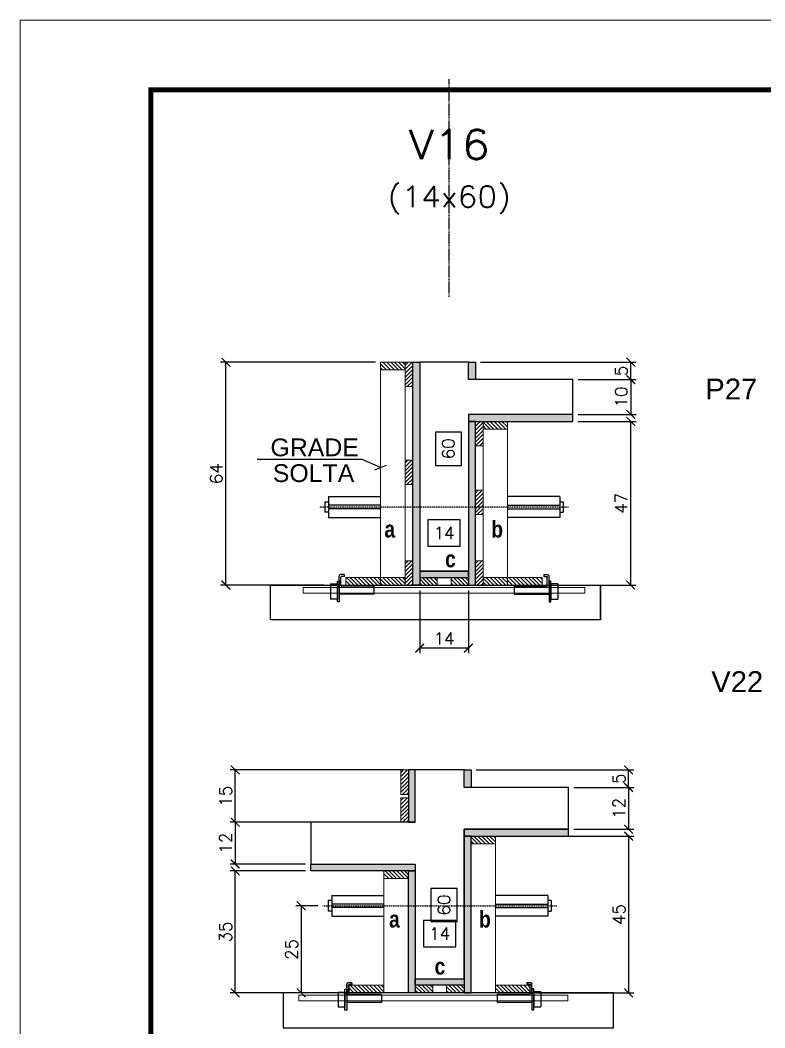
# Model space of a CAD drawing. Extents: x -10448 to -1189, y -11772 to 17235.
# Drawn here: x -7265 to -6837, y 10523 to 11101 of the extents above; entities that cross this region are included whole.
import ezdxf
from ezdxf.enums import TextEntityAlignment as Align

# ---------------------------------------------------------------- set-up
doc = ezdxf.new("R2010")
doc.units = 0
doc.linetypes.add('DASHED', pattern=[0.75, 0.5, -0.25])
doc.linetypes.add('HIDDEN', pattern=[0.375, 0.25, -0.125])
for name, color, linetype in [('5', 5, 'Continuous'), ('barrote', 251, 'Continuous'), ('COTA', 241, 'Continuous'), ('Cota Seção (2x)', 4, 'Continuous'), ('detalhes', 4, 'Continuous'), ('Painéis', 200, 'Continuous'), ('presilha', 1, 'Continuous'), ('TENSOR', 3, 'Continuous'), ('Texto de Titulo', 7, 'Continuous'), ('Texto Qtd Sarr', 242, 'Continuous')]:
    doc.layers.add(name, color=color, linetype=linetype)
for name, color, linetype, lineweight in [('CONCRETO', 251, 'Continuous', 25), ('Folhas', 255, 'Continuous', 9), ('Hachura', 251, 'Continuous', 9), ('Madeira', 126, 'Continuous', 18), ('SARRAFO DE PRESSAO', 251, 'DASHED', 9), ('SCO-___-LAJ', 2, 'Continuous', 0), ('Texto Seção', 7, 'Continuous', 15)]:
    doc.layers.add(name, color=color, linetype=linetype, lineweight=lineweight)
doc.styles.add('ARIAL', font='arial.ttf')
doc.styles.add('Romans', font='romans.shx')
doc.styles.get("Standard").update_dxf_attribs({"font": 'arial.ttf'})
doc.styles.add('TECNICA', font='techb___.ttf', dxfattribs={"height": 10})
doc.dimstyles.new('Cota Paínel', dxfattribs={"dimtxt": 7, "dimasz": 5, "dimexe": 3, "dimexo": 3, "dimgap": 3, "dimtad": 1, "dimdec": 1, "dimzin": 12, "dimdsep": 46, "dimtxsty": 'Romans', "dimblk": 'ARCHTICK', "dimcen": 0, "dimclrd": 4, "dimclre": 4, "dimclrt": 1, "dimadec": 1, "dimazin": 3, "dimtfac": 1, "dimtdec": 1, "dimtmove": 0, "dimatfit": 3, "dimldrblk": 'OBLIQUE', "dimfxl": 1, "dimtolj": 1, "dimtzin": 12, "dimarcsym": 0})
doc.dimstyles.new('Cota Seção (2x)', dxfattribs={"dimtxt": 7, "dimasz": 5, "dimexe": 3, "dimexo": 3, "dimgap": 2, "dimtad": 3, "dimdec": 1, "dimlfac": 0.5, "dimzin": 12, "dimdsep": 46, "dimtxsty": 'Romans', "dimblk": 'ARCHTICK', "dimcen": 0, "dimclrd": 4, "dimclre": 4, "dimclrt": 1, "dimadec": 1, "dimazin": 3, "dimtfac": 1, "dimtdec": 1, "dimtmove": 0, "dimatfit": 3, "dimldrblk": 'OBLIQUE', "dimfxl": 1, "dimtolj": 1, "dimtzin": 12, "dimarcsym": 0})
doc.dimstyles.new('Cota Seção interna', dxfattribs={"dimtxt": 7, "dimasz": 6, "dimexe": 0.18, "dimexo": 2, "dimgap": -4, "dimtad": 3, "dimdec": 1, "dimlfac": 0.5, "dimzin": 12, "dimdsep": 46, "dimtxsty": 'Romans', "dimblk": 'ARCHTICK', "dimcen": 0.09, "dimse1": 1, "dimse2": 1, "dimsd1": 1, "dimsd2": 1, "dimclrd": 180, "dimclre": 5, "dimclrt": 1, "dimadec": 0, "dimazin": 3, "dimtfac": 1, "dimtdec": 1, "dimtofl": 0, "dimtmove": 0, "dimatfit": 3, "dimldrblk": 'ARCHTICK', "dimfxl": 1, "dimtolj": 1, "dimtzin": 0, "dimarcsym": 0})
pattern_1 = [(315, (15887.2247, 2547.3318), (1.12253202, 1.12253202), [])]

# ---------------------------------------------------------------- blocks, each defined once
blk = doc.blocks.new('9999999999')
at = {"layer": 'Folhas'}
blk.add_lwpolyline([(98138.98, 34190.21), (99623.98, 34190.21), (99623.98, 35240.21), (98138.98, 35240.21)], close=True, dxfattribs=at)
at = {"layer": 'Folhas', "color": 30, "const_width": 3}
blk.add_lwpolyline([(98213.98, 34230.21), (99583.98, 34230.21), (99583.98, 35200.21), (98213.98, 35200.21)], close=True, dxfattribs=at)
blk = doc.blocks.new('_ArchTick')
at = {"color": 0, "linetype": 'ByBlock', "const_width": 0.15}
blk.add_lwpolyline([(-0.5, -0.5), (0.5, 0.5)], dxfattribs=at)
blk = doc.blocks.new('*D400')
at = {"layer": 'COTA', "color": 4, "lineweight": -2, "transparency": 16777216}
for p, q in [((-6944.4, 10870.98), (-6911.19, 10870.98)), ((-6914.19, 10776.98), (-6914.19, 10870.98)), ((-6962, 10776.98), (-6911.19, 10776.98))]:
    blk.add_line(p, q, dxfattribs=at)
at = {"layer": 'Defpoints', "color": 0, "transparency": 16777216}
for p in [(-6947.4, 10870.98), (-6914.19, 10870.98), (-6965, 10776.98)]:
    blk.add_point(p, dxfattribs=at)
at = {"layer": 'COTA', "color": 4, "lineweight": -2, "transparency": 16777216, "xscale": 5, "yscale": 5, "zscale": 5}
for p, rotation in [((-6914.19, 10870.98), 90), ((-6914.19, 10776.98), 270)]:
    blk.add_blockref('_ArchTick', p, dxfattribs=dict(at, rotation=rotation))
at = {"layer": 'COTA', "color": 1, "transparency": 16777216, "insert": (-6919.69, 10823.98), "char_height": 7, "attachment_point": 5, "rotation": 90, "style": 'Romans'}
blk.add_mtext('\\A1;47', dxfattribs=at)
blk = doc.blocks.new('_Oblique')
at = {"color": 0, "linetype": 'ByBlock', "lineweight": -2}
blk.add_line((-0.5, -0.5), (0.5, 0.5), dxfattribs=at)
blk = doc.blocks.new('*D401')
at = {"layer": 'COTA', "color": 4, "lineweight": -2, "transparency": 16777216}
for p, q in [((-6944.4, 10894.98), (-6911.19, 10894.98)), ((-6914.19, 10894.98), (-6914.19, 10874.98)), ((-6944.4, 10874.98), (-6911.19, 10874.98))]:
    blk.add_line(p, q, dxfattribs=at)
at = {"layer": 'Defpoints', "color": 0, "transparency": 16777216}
for p in [(-6947.4, 10894.98), (-6947.4, 10874.98), (-6914.19, 10874.98)]:
    blk.add_point(p, dxfattribs=at)
at = {"layer": 'COTA', "color": 4, "lineweight": -2, "transparency": 16777216, "xscale": 5, "yscale": 5, "zscale": 5}
for p, rotation in [((-6914.19, 10894.98), 90), ((-6914.19, 10874.98), 270)]:
    blk.add_blockref('_ArchTick', p, dxfattribs=dict(at, rotation=rotation))
at = {"layer": 'COTA', "color": 1, "transparency": 16777216, "insert": (-6919.69, 10884.98), "char_height": 7, "attachment_point": 5, "rotation": 90, "style": 'Romans'}
blk.add_mtext('\\A1;10', dxfattribs=at)
blk = doc.blocks.new('*D402')
at = {"layer": 'COTA', "color": 4, "lineweight": -2, "transparency": 16777216}
for p, q in [((-7060.8, 10904.98), (-7149.67, 10904.98)), ((-7146.67, 10776.98), (-7146.67, 10904.98)), ((-7090.4, 10776.98), (-7149.67, 10776.98))]:
    blk.add_line(p, q, dxfattribs=at)
at = {"layer": 'Defpoints', "color": 0, "transparency": 16777216}
for p in [(-7146.67, 10904.98), (-7057.8, 10904.98), (-7087.4, 10776.98)]:
    blk.add_point(p, dxfattribs=at)
at = {"layer": 'COTA', "color": 4, "lineweight": -2, "transparency": 16777216, "xscale": 5, "yscale": 5, "zscale": 5}
for p, rotation in [((-7146.67, 10904.98), 90), ((-7146.67, 10776.98), 270)]:
    blk.add_blockref('_ArchTick', p, dxfattribs=dict(at, rotation=rotation))
at = {"layer": 'COTA', "color": 1, "transparency": 16777216, "insert": (-7152.17, 10840.98), "char_height": 7, "attachment_point": 5, "rotation": 90, "style": 'Romans'}
blk.add_mtext('\\A1;64', dxfattribs=at)
blk = doc.blocks.new('*D403')
at = {"layer": 'Cota Seção (2x)', "color": 180, "lineweight": -2, "transparency": 16777216}
for p, q in [((-7011.4, 10864.75), (-7026.4, 10864.75)), ((-7026.4, 10864.75), (-7026.4, 10845.75)), ((-7011.4, 10845.75), (-7011.4, 10864.75)), ((-7026.4, 10845.75), (-7011.4, 10845.75))]:
    blk.add_line(p, q, dxfattribs=at)
at = {"layer": 'Defpoints', "color": 0, "transparency": 16777216}
for p in [(-7007.4, 10904.98), (-7007.4, 10904.98), (-7007.4, 10784.98)]:
    blk.add_point(p, dxfattribs=at)
at = {"layer": 'Cota Seção (2x)', "color": 1, "transparency": 16777216, "insert": (-7018.9, 10855.25), "char_height": 7, "attachment_point": 5, "rotation": 90, "style": 'Romans'}
blk.add_mtext('\\A1;60', dxfattribs=at)
blk = doc.blocks.new('PRESILHA METÁLICA 1')
at = {"layer": 'presilha'}
for p, q in [((7.5, 10.64), (7.5, 19.86)), ((12, 21), (8.64, 21)), ((9, 11.57), (9, 18.93)), ((12, 19.5), (9.57, 19.5)), ((12, 21), (12, 19.5)), ((0, 13), (6, 13)), ((0, 13), (0, 0)), ((6, 15.5), (7.5, 15.5)), ((6, -2.5), (6, 15.5)), ((6, 13), (6, 0)), ((7.5, 15.5), (7.5, -2.5)), ((37.5, 11), (9.57, 11)), ((37.5, 11), (37.5, 4.1)), ((6, 0), (0, 0)), ((37.5, 4.1), (7.5, 4.1)), ((7.5, -2.5), (6, -2.5))]:
    blk.add_line(p, q, dxfattribs=at)
for centre, radius, start, end in [((8.64, 19.86), 1.14, 90, 180), ((9.57, 18.93), 0.57, 90, 180), ((9.57, 11.57), 0.57, 180, 270)]:
    blk.add_arc(centre, radius, start, end, dxfattribs=at)
blk = doc.blocks.new('*D404')
at = {"layer": 'COTA', "color": 4, "lineweight": -2, "transparency": 16777216}
for p, q in [((-7035.4, 10773.98), (-7035.4, 10737.82)), ((-7007.4, 10773.98), (-7007.4, 10737.82)), ((-7007.4, 10740.82), (-7035.4, 10740.82))]:
    blk.add_line(p, q, dxfattribs=at)
at = {"layer": 'Defpoints', "color": 0, "transparency": 16777216}
for p in [(-7035.4, 10776.98), (-7007.4, 10776.98), (-7035.4, 10740.82)]:
    blk.add_point(p, dxfattribs=at)
at = {"layer": 'COTA', "color": 4, "lineweight": -2, "transparency": 16777216, "xscale": 5, "yscale": 5, "zscale": 5, "rotation": 180}
blk.add_blockref('_ArchTick', (-7035.4, 10740.82), dxfattribs=at)
at = {"layer": 'COTA', "color": 4, "lineweight": -2, "transparency": 16777216, "xscale": 5, "yscale": 5, "zscale": 5}
blk.add_blockref('_ArchTick', (-7007.4, 10740.82), dxfattribs=at)
at = {"layer": 'COTA', "color": 1, "transparency": 16777216, "insert": (-7021.4, 10746.32), "char_height": 7, "attachment_point": 5, "style": 'Romans'}
blk.add_mtext('\\A1;14', dxfattribs=at)
blk = doc.blocks.new('*D1477')
at = {"layer": 'COTA', "color": 4, "lineweight": -2, "transparency": 16777216}
for p, q in [((-7000.4, 10904.98), (-6911.19, 10904.98)), ((-6914.19, 10894.98), (-6914.19, 10904.98)), ((-6944.4, 10894.98), (-6911.19, 10894.98))]:
    blk.add_line(p, q, dxfattribs=at)
at = {"layer": 'Defpoints', "color": 0, "transparency": 16777216}
for p in [(-7003.4, 10904.98), (-6914.19, 10904.98), (-6947.4, 10894.98)]:
    blk.add_point(p, dxfattribs=at)
at = {"layer": 'COTA', "color": 4, "lineweight": -2, "transparency": 16777216, "xscale": 5, "yscale": 5, "zscale": 5}
for p, rotation in [((-6914.19, 10904.98), 90), ((-6914.19, 10894.98), 270)]:
    blk.add_blockref('_ArchTick', p, dxfattribs=dict(at, rotation=rotation))
at = {"layer": 'COTA', "color": 1, "transparency": 16777216, "insert": (-6919.69, 10899.98), "char_height": 7, "attachment_point": 5, "rotation": 90, "style": 'Romans'}
blk.add_mtext('\\A1;5', dxfattribs=at)
blk = doc.blocks.new('titulo1')
at = {"layer": 'Defpoints', "color": 252, "linetype": 'HIDDEN', "ltscale": 2}
blk.add_line((0, 0), (0, 125), dxfattribs=at)
at = {"layer": 'Defpoints', "style": 'Romans', "oblique": 15}
blk.add_attdef('FOLHA', text='', height=10, dxfattribs=at).set_placement((0, 15.58), align=Align.MIDDLE_CENTER)
at = {"layer": 'Texto Qtd Sarr', "color": 3, "style": 'Romans', "oblique": 15}
for tag, height, p in [('TITULO', 17, (0, 71.45)), ('SEÇÃO', 12, (0, 41.55))]:
    blk.add_attdef(tag, text='', height=height, dxfattribs=at).set_placement(p, align=Align.MIDDLE_CENTER)
blk = doc.blocks.new('*D1478')
at = {"layer": 'Cota Seção (2x)', "color": 180, "lineweight": -2, "transparency": 16777216}
for p, q in [((-7012.06, 10814.4), (-7030.73, 10814.4)), ((-7030.73, 10814.4), (-7030.73, 10799.4)), ((-7012.06, 10799.4), (-7012.06, 10814.4)), ((-7030.73, 10799.4), (-7012.06, 10799.4))]:
    blk.add_line(p, q, dxfattribs=at)
at = {"layer": 'Defpoints', "color": 0, "transparency": 16777216}
for p in [(-7035.4, 10795.4), (-7035.4, 10784.98), (-7007.4, 10784.98)]:
    blk.add_point(p, dxfattribs=at)
at = {"layer": 'Cota Seção (2x)', "color": 1, "transparency": 16777216, "insert": (-7021.4, 10806.9), "char_height": 7, "attachment_point": 5, "style": 'Romans'}
blk.add_mtext('\\A1;14', dxfattribs=at)
blk = doc.blocks.new('*D405')
at = {"layer": 'COTA', "color": 4, "lineweight": -2, "transparency": 16777216}
for p, q in [((-7100.91, 10640.85), (-7144.28, 10640.85)), ((-7141.28, 10640.85), (-7141.28, 10616.85)), ((-7100.91, 10616.85), (-7144.28, 10616.85))]:
    blk.add_line(p, q, dxfattribs=at)
at = {"layer": 'Defpoints', "color": 0, "transparency": 16777216}
for p in [(-7097.91, 10640.85), (-7141.28, 10616.85), (-7097.91, 10616.85)]:
    blk.add_point(p, dxfattribs=at)
at = {"layer": 'COTA', "color": 4, "lineweight": -2, "transparency": 16777216, "xscale": 5, "yscale": 5, "zscale": 5}
for p, rotation in [((-7141.28, 10640.85), 90), ((-7141.28, 10616.85), 270)]:
    blk.add_blockref('_ArchTick', p, dxfattribs=dict(at, rotation=rotation))
at = {"layer": 'COTA', "color": 1, "transparency": 16777216, "insert": (-7146.78, 10628.85), "char_height": 7, "attachment_point": 5, "rotation": 90, "style": 'Romans'}
blk.add_mtext('\\A1;12', dxfattribs=at)
blk = doc.blocks.new('*D406')
at = {"layer": 'COTA', "color": 4, "lineweight": -2, "transparency": 16777216}
for p, q in [((-7100.91, 10612.85), (-7144.28, 10612.85)), ((-7141.28, 10542.85), (-7141.28, 10612.85)), ((-7078.91, 10542.85), (-7144.28, 10542.85))]:
    blk.add_line(p, q, dxfattribs=at)
at = {"layer": 'Defpoints', "color": 0, "transparency": 16777216}
for p in [(-7141.28, 10612.85), (-7097.91, 10612.85), (-7075.91, 10542.85)]:
    blk.add_point(p, dxfattribs=at)
at = {"layer": 'COTA', "color": 4, "lineweight": -2, "transparency": 16777216, "xscale": 5, "yscale": 5, "zscale": 5}
for p, rotation in [((-7141.28, 10612.85), 90), ((-7141.28, 10542.85), 270)]:
    blk.add_blockref('_ArchTick', p, dxfattribs=dict(at, rotation=rotation))
at = {"layer": 'COTA', "color": 1, "transparency": 16777216, "insert": (-7146.78, 10577.85), "char_height": 7, "attachment_point": 5, "rotation": 90, "style": 'Romans'}
blk.add_mtext('\\A1;35', dxfattribs=at)
blk = doc.blocks.new('*D407')
at = {"layer": 'Cota Seção (2x)', "color": 180, "lineweight": -2, "transparency": 16777216}
for p, q in [((-7013.91, 10602.82), (-7028.91, 10602.82)), ((-7028.91, 10602.82), (-7028.91, 10583.82)), ((-7013.91, 10583.82), (-7013.91, 10602.82)), ((-7028.91, 10583.82), (-7013.91, 10583.82))]:
    blk.add_line(p, q, dxfattribs=at)
at = {"layer": 'Defpoints', "color": 0, "transparency": 16777216}
for p in [(-7037.91, 10670.85), (-7009.91, 10670.85), (-7037.91, 10550.85)]:
    blk.add_point(p, dxfattribs=at)
at = {"layer": 'Cota Seção (2x)', "color": 1, "transparency": 16777216, "insert": (-7021.41, 10593.32), "char_height": 7, "attachment_point": 5, "rotation": 90, "style": 'Romans'}
blk.add_mtext('\\A1;60', dxfattribs=at)
blk = doc.blocks.new('*D408')
at = {"layer": 'COTA', "color": 4, "lineweight": -2, "transparency": 16777216}
for p, q in [((-6988.91, 10632.85), (-6912.45, 10632.85)), ((-6915.45, 10632.85), (-6915.45, 10542.85)), ((-6968.91, 10542.85), (-6912.45, 10542.85))]:
    blk.add_line(p, q, dxfattribs=at)
at = {"layer": 'Defpoints', "color": 0, "transparency": 16777216}
for p in [(-6991.91, 10632.85), (-6971.91, 10542.85), (-6915.45, 10542.85)]:
    blk.add_point(p, dxfattribs=at)
at = {"layer": 'COTA', "color": 4, "lineweight": -2, "transparency": 16777216, "xscale": 5, "yscale": 5, "zscale": 5}
for p, rotation in [((-6915.45, 10632.85), 90), ((-6915.45, 10542.85), 270)]:
    blk.add_blockref('_ArchTick', p, dxfattribs=dict(at, rotation=rotation))
at = {"layer": 'COTA', "color": 1, "transparency": 16777216, "insert": (-6920.95, 10587.85), "char_height": 7, "attachment_point": 5, "rotation": 90, "style": 'Romans'}
blk.add_mtext('\\A1;45', dxfattribs=at)
blk = doc.blocks.new('*D1506')
at = {"layer": 'COTA', "color": 4, "lineweight": -2, "transparency": 16777216}
for p, q in [((-7093.91, 10592.85), (-7106.44, 10592.85)), ((-7103.44, 10592.85), (-7103.44, 10542.85)), ((-7087.02, 10542.85), (-7106.44, 10542.85))]:
    blk.add_line(p, q, dxfattribs=at)
at = {"layer": 'Defpoints', "color": 0, "transparency": 16777216}
for p in [(-7090.91, 10592.85), (-7103.44, 10542.85), (-7084.02, 10542.85)]:
    blk.add_point(p, dxfattribs=at)
at = {"layer": 'COTA', "color": 4, "lineweight": -2, "transparency": 16777216, "xscale": 5, "yscale": 5, "zscale": 5}
for p, rotation in [((-7103.44, 10592.85), 90), ((-7103.44, 10542.85), 270)]:
    blk.add_blockref('_ArchTick', p, dxfattribs=dict(at, rotation=rotation))
at = {"layer": 'COTA', "color": 1, "transparency": 16777216, "insert": (-7108.94, 10567.85), "char_height": 7, "attachment_point": 5, "rotation": 90, "style": 'Romans'}
blk.add_mtext('\\A1;25', dxfattribs=at)
blk = doc.blocks.new('*D1507')
at = {"layer": 'COTA', "color": 4, "lineweight": -2, "transparency": 16777216}
for p, q in [((-6946.91, 10660.85), (-6912.45, 10660.85)), ((-6915.45, 10660.85), (-6915.45, 10636.85)), ((-6946.91, 10636.85), (-6912.45, 10636.85))]:
    blk.add_line(p, q, dxfattribs=at)
at = {"layer": 'Defpoints', "color": 0, "transparency": 16777216}
for p in [(-6949.91, 10660.85), (-6949.91, 10636.85), (-6915.45, 10636.85)]:
    blk.add_point(p, dxfattribs=at)
at = {"layer": 'COTA', "color": 4, "lineweight": -2, "transparency": 16777216, "xscale": 5, "yscale": 5, "zscale": 5}
for p, rotation in [((-6915.45, 10660.85), 90), ((-6915.45, 10636.85), 270)]:
    blk.add_blockref('_ArchTick', p, dxfattribs=dict(at, rotation=rotation))
at = {"layer": 'COTA', "color": 1, "transparency": 16777216, "insert": (-6920.95, 10648.85), "char_height": 7, "attachment_point": 5, "rotation": 90, "style": 'Romans'}
blk.add_mtext('\\A1;12', dxfattribs=at)
blk = doc.blocks.new('*D1508')
at = {"layer": 'Cota Seção (2x)', "color": 180, "lineweight": -2, "transparency": 16777216}
for p, q in [((-7014.58, 10584.4), (-7033.24, 10584.4)), ((-7033.24, 10584.4), (-7033.24, 10569.4)), ((-7014.58, 10569.4), (-7014.58, 10584.4)), ((-7033.24, 10569.4), (-7014.58, 10569.4))]:
    blk.add_line(p, q, dxfattribs=at)
at = {"layer": 'Defpoints', "color": 0, "transparency": 16777216}
for p in [(-7037.91, 10565.4), (-7037.91, 10550.85), (-7009.91, 10550.85)]:
    blk.add_point(p, dxfattribs=at)
at = {"layer": 'Cota Seção (2x)', "color": 1, "transparency": 16777216, "insert": (-7023.91, 10576.9), "char_height": 7, "attachment_point": 5, "style": 'Romans'}
blk.add_mtext('\\A1;14', dxfattribs=at)
blk = doc.blocks.new('*D1509')
at = {"layer": 'COTA', "color": 4, "lineweight": -2, "transparency": 16777216}
for p, q in [((-7044.91, 10670.85), (-7144.28, 10670.85)), ((-7141.28, 10640.85), (-7141.28, 10670.85)), ((-7044.91, 10640.85), (-7144.28, 10640.85))]:
    blk.add_line(p, q, dxfattribs=at)
at = {"layer": 'Defpoints', "color": 0, "transparency": 16777216}
for p in [(-7141.28, 10670.85), (-7041.91, 10670.85), (-7041.91, 10640.85)]:
    blk.add_point(p, dxfattribs=at)
at = {"layer": 'COTA', "color": 4, "lineweight": -2, "transparency": 16777216, "xscale": 5, "yscale": 5, "zscale": 5}
for p, rotation in [((-7141.28, 10670.85), 90), ((-7141.28, 10640.85), 270)]:
    blk.add_blockref('_ArchTick', p, dxfattribs=dict(at, rotation=rotation))
at = {"layer": 'COTA', "color": 1, "transparency": 16777216, "insert": (-7146.78, 10655.85), "char_height": 7, "attachment_point": 5, "rotation": 90, "style": 'Romans'}
blk.add_mtext('\\A1;15', dxfattribs=at)
blk = doc.blocks.new('*D1510')
at = {"layer": 'COTA', "color": 4, "lineweight": -2, "transparency": 16777216}
for p, q in [((-7002.91, 10670.85), (-6912.45, 10670.85)), ((-6915.45, 10660.85), (-6915.45, 10670.85)), ((-6946.91, 10660.85), (-6912.45, 10660.85))]:
    blk.add_line(p, q, dxfattribs=at)
at = {"layer": 'Defpoints', "color": 0, "transparency": 16777216}
for p in [(-7005.91, 10670.85), (-6915.45, 10670.85), (-6949.91, 10660.85)]:
    blk.add_point(p, dxfattribs=at)
at = {"layer": 'COTA', "color": 4, "lineweight": -2, "transparency": 16777216, "xscale": 5, "yscale": 5, "zscale": 5}
for p, rotation in [((-6915.45, 10670.85), 90), ((-6915.45, 10660.85), 270)]:
    blk.add_blockref('_ArchTick', p, dxfattribs=dict(at, rotation=rotation))
at = {"layer": 'COTA', "color": 1, "transparency": 16777216, "insert": (-6920.95, 10665.85), "char_height": 7, "attachment_point": 5, "rotation": 90, "style": 'Romans'}
blk.add_mtext('\\A1;5', dxfattribs=at)

msp = doc.modelspace()

# ---------------------------------------------------------------- hatches: boundary and pattern name
at = {"layer": 'Hachura'}
h = msp.add_hatch(dxfattribs=at)
h.set_pattern_fill('ANSI31', color=256, scale=0.5, angle=270, style=0)
h.set_pattern_definition([(315, (15909.6247, 2670.9318), (1.12253202, 1.12253202), [])])
h.paths.add_polyline_path([(-7043.8, 10900.58), (-7043.8, 10904.98), (-7057.8, 10904.98), (-7057.8, 10900.58)])
h = msp.add_hatch(dxfattribs=at)
h.set_pattern_fill('ANSI31', color=256, scale=0.5, angle=360, style=0)
h.set_pattern_definition([(45, (1253.8483, 33865.5957), (-1.12253202, 1.12253202), [])])
h.paths.add_polyline_path([(-7039.4, 10904.98), (-7043.8, 10904.98), (-7043.8, 10890.98), (-7039.4, 10890.98)])
h = msp.add_hatch(color=256, dxfattribs=at)
h.dxf.hatch_style = 1
h.paths.add_polyline_path([(-7039.4, 10904.98), (-7035.4, 10904.98), (-7035.4, 10776.98), (-7039.4, 10776.98)])
h = msp.add_hatch(color=256, dxfattribs=at)
h.dxf.hatch_style = 1
h.paths.add_polyline_path([(-7007.4, 10904.98), (-7003.4, 10904.98), (-7003.4, 10894.98), (-7007.4, 10894.98)])
h = msp.add_hatch(color=256, dxfattribs=at)
h.dxf.hatch_style = 1
h.paths.add_polyline_path([(-6947.4, 10870.98), (-6947.4, 10874.98), (-7007.4, 10874.98), (-7007.4, 10870.98)])
h = msp.add_hatch(color=256, dxfattribs=at)
h.dxf.hatch_style = 1
h.paths.add_polyline_path([(-7003.4, 10870.98), (-7007.4, 10870.98), (-7007.4, 10776.98), (-7003.4, 10776.98)])
h = msp.add_hatch(dxfattribs=at)
h.set_pattern_fill('ANSI31', color=256, scale=0.5, angle=360, style=0)
h.set_pattern_definition([(45, (1263.8483, 33831.5957), (-1.12253202, 1.12253202), [])])
h.paths.add_polyline_path([(-7003.4, 10870.98), (-6999, 10870.98), (-6999, 10856.98), (-7003.4, 10856.98)])
h = msp.add_hatch(dxfattribs=at)
h.set_pattern_fill('ANSI31', color=256, scale=0.5, angle=270, style=0)
h.set_pattern_definition([(315, (15919.6247, 2636.9318), (1.12253202, 1.12253202), [])])
h.paths.add_polyline_path([(-6999, 10866.58), (-6999, 10870.98), (-6985, 10870.98), (-6985, 10866.58)])
h = msp.add_hatch(dxfattribs=at)
h.set_pattern_fill('ANSI31', color=256, scale=0.5, angle=360, style=0)
h.set_pattern_definition([(45, (1304.2483, 33886.9089), (-1.12253202, 1.12253202), [])])
h.paths.add_polyline_path([(-7043.8, 10834.74), (-7039.4, 10834.74), (-7039.4, 10848.74), (-7043.8, 10848.74)])
h = msp.add_hatch(dxfattribs=at)
h.set_pattern_fill('ANSI31', color=256, scale=0.5, angle=360, style=0)
h.set_pattern_definition([(45, (1263.8483, 33869.619), (-1.12253202, 1.12253202), [])])
h.paths.add_polyline_path([(-7003.4, 10817.45), (-6999, 10817.45), (-6999, 10831.45), (-7003.4, 10831.45)])
h = msp.add_hatch(dxfattribs=at)
h.set_pattern_fill('ANSI31', color=256, scale=0.5, angle=180, style=0)
h.set_pattern_definition([(225, (-15306.6392, -12003.6446), (1.12253202, -1.12253202), [])])
h.paths.add_polyline_path([(-7039.4, 10776.98), (-7043.8, 10776.98), (-7043.8, 10790.98), (-7039.4, 10790.98)])
h = msp.add_hatch(dxfattribs=at)
h.set_pattern_fill('ANSI31', color=256, scale=0.5, angle=360, style=0)
h.set_pattern_definition([(45, (1263.8483, 33829.1471), (-1.12253202, 1.12253202), [])])
h.paths.add_polyline_path([(-7003.4, 10776.98), (-6999, 10776.98), (-6999, 10790.98), (-7003.4, 10790.98)])
h = msp.add_hatch(color=256, dxfattribs=at)
h.dxf.hatch_style = 1
h.paths.add_polyline_path([(-7007.4, 10781.38), (-7007.4, 10784.98), (-7035.4, 10784.98), (-7035.4, 10781.38)])
h = msp.add_hatch(dxfattribs=at)
h.set_pattern_fill('ANSI31', color=256, scale=0.5, angle=270, style=0)
h.set_pattern_definition([(315, (15915.6247, 2547.3318), (1.12253202, 1.12253202), [])])
h.paths.add_polyline_path([(-7077.8, 10776.98), (-7077.8, 10781.38), (-7057.8, 10781.38), (-7057.8, 10776.98)])
h = msp.add_hatch(dxfattribs=at)
h.set_pattern_fill('ANSI31', color=256, scale=0.5, angle=270, style=0)
h.set_pattern_definition([(315, (15909.6247, 2547.3318), (1.12253202, 1.12253202), [])])
h.paths.add_polyline_path([(-7043.8, 10776.98), (-7043.8, 10781.38), (-7057.8, 10781.38), (-7057.8, 10776.98)])
h = msp.add_hatch(dxfattribs=at)
h.set_pattern_fill('ANSI31', color=256, scale=0.5, angle=270, style=0)
h.set_pattern_definition(pattern_1)
h.paths.add_polyline_path([(-7025.4, 10776.98), (-7025.4, 10781.38), (-7035.4, 10781.38), (-7035.4, 10776.98)])
h = msp.add_hatch(dxfattribs=at)
h.set_pattern_fill('ANSI31', color=256, scale=0.5, angle=270, style=0)
h.set_pattern_definition(pattern_1)
h.paths.add_polyline_path([(-7017.4, 10776.98), (-7017.4, 10781.38), (-7007.4, 10781.38), (-7007.4, 10776.98)])
h = msp.add_hatch(dxfattribs=at)
h.set_pattern_fill('ANSI31', color=256, scale=0.5, angle=270, style=0)
h.set_pattern_definition([(315, (15919.6247, 2547.3318), (1.12253202, 1.12253202), [])])
h.paths.add_polyline_path([(-6999, 10776.98), (-6999, 10781.38), (-6985, 10781.38), (-6985, 10776.98)])
h = msp.add_hatch(dxfattribs=at)
h.set_pattern_fill('ANSI31', color=256, scale=0.5, angle=270, style=0)
h.set_pattern_definition([(315, (15916.8247, 2547.3318), (1.12253202, 1.12253202), [])])
h.paths.add_polyline_path([(-6965, 10776.98), (-6965, 10781.38), (-6985, 10781.38), (-6985, 10776.98)])
h = msp.add_hatch(dxfattribs=at)
h.set_pattern_fill('ANSI31', color=256, scale=0.5, angle=180, style=0)
h.set_pattern_definition([(225, (-15527.1535, -12397.7681), (1.12253202, -1.12253202), [])])
h.paths.add_polyline_path([(-7041.91, 10656.85), (-7046.31, 10656.85), (-7046.31, 10670.85), (-7041.91, 10670.85)])
h = msp.add_hatch(color=256, dxfattribs=at)
h.dxf.hatch_style = 1
h.paths.add_polyline_path([(-7037.91, 10670.85), (-7041.91, 10670.85), (-7041.91, 10640.85), (-7037.91, 10640.85)])
h = msp.add_hatch(color=256, dxfattribs=at)
h.dxf.hatch_style = 1
h.paths.add_polyline_path([(-7009.91, 10670.85), (-7005.91, 10670.85), (-7005.91, 10660.85), (-7009.91, 10660.85)])
h = msp.add_hatch(dxfattribs=at)
h.set_pattern_fill('ANSI31', color=256, scale=0.5, angle=180, style=0)
h.set_pattern_definition([(225, (-15527.1535, -12413.7681), (1.12253202, -1.12253202), [])])
h.paths.add_polyline_path([(-7041.91, 10640.85), (-7046.31, 10640.85), (-7046.31, 10654.85), (-7041.91, 10654.85)])
h = msp.add_hatch(color=256, dxfattribs=at)
h.dxf.hatch_style = 1
h.paths.add_polyline_path([(-6949.91, 10632.85), (-6949.91, 10636.85), (-7009.91, 10636.85), (-7009.91, 10632.85)])
h = msp.add_hatch(color=256, dxfattribs=at)
h.dxf.hatch_style = 1
h.paths.add_polyline_path([(-7005.91, 10632.85), (-7009.91, 10632.85), (-7009.91, 10542.85), (-7005.91, 10542.85)])
h = msp.add_hatch(dxfattribs=at)
h.set_pattern_fill('ANSI31', color=256, scale=0.5, angle=270, style=0)
h.set_pattern_definition([(315, (16062.7104, 2147.6083), (1.12253202, 1.12253202), [])])
h.paths.add_polyline_path([(-6991.91, 10632.85), (-6991.91, 10628.45), (-7005.91, 10628.45), (-7005.91, 10632.85)])
h = msp.add_hatch(color=256, dxfattribs=at)
h.dxf.hatch_style = 1
h.paths.add_polyline_path([(-7097.91, 10612.85), (-7097.91, 10616.85), (-7037.91, 10616.85), (-7037.91, 10612.85)])
h = msp.add_hatch(dxfattribs=at)
h.set_pattern_fill('ANSI31', color=256, scale=0.5, angle=90, style=0)
h.set_pattern_definition([(135, (-29906.5299, 18916.0958), (-1.12253202, -1.12253202), [])])
h.paths.add_polyline_path([(-7055.91, 10612.85), (-7055.91, 10608.45), (-7041.91, 10608.45), (-7041.91, 10612.85)])
h = msp.add_hatch(color=256, dxfattribs=at)
h.dxf.hatch_style = 1
h.paths.add_polyline_path([(-7041.91, 10612.85), (-7037.91, 10612.85), (-7037.91, 10542.85), (-7041.91, 10542.85)])
h = msp.add_hatch(dxfattribs=at)
h.set_pattern_fill('ANSI31', color=256, scale=0.5, angle=270, style=0)
h.set_pattern_definition([(315, (15908.7104, 2313.2083), (1.12253202, 1.12253202), [])])
h.paths.add_polyline_path([(-7075.91, 10542.85), (-7075.91, 10547.25), (-7055.91, 10547.25), (-7055.91, 10542.85)])
h = msp.add_hatch(color=256, dxfattribs=at)
h.dxf.hatch_style = 1
h.paths.add_polyline_path([(-7037.91, 10547.25), (-7037.91, 10550.85), (-7009.91, 10550.85), (-7009.91, 10547.25)])
h = msp.add_hatch(dxfattribs=at)
h.set_pattern_fill('ANSI31', color=256, scale=0.5, angle=270, style=0)
h.set_pattern_definition([(315, (15918.7104, 2313.2083), (1.12253202, 1.12253202), [])])
h.paths.add_polyline_path([(-7037.91, 10542.85), (-7037.91, 10547.25), (-7027.91, 10547.25), (-7027.91, 10542.85)])
h = msp.add_hatch(dxfattribs=at)
h.set_pattern_fill('ANSI31', color=256, scale=0.5, angle=270, style=0)
h.set_pattern_definition([(315, (15884.7104, 2313.2083), (1.12253202, 1.12253202), [])])
h.paths.add_polyline_path([(-7019.91, 10542.85), (-7019.91, 10547.25), (-7009.91, 10547.25), (-7009.91, 10542.85)])
h = msp.add_hatch(dxfattribs=at)
h.set_pattern_fill('ANSI31', color=256, scale=0.5, angle=270, style=0)
h.set_pattern_definition([(315, (15918.7104, 2313.2083), (1.12253202, 1.12253202), [])])
h.paths.add_polyline_path([(-6971.91, 10542.85), (-6971.91, 10547.25), (-6991.91, 10547.25), (-6991.91, 10542.85)])

# ---------------------------------------------------------------- linework, layer by layer
at = {"ltscale": 3}
for p, q in [((-7087.8, 10827.83), (-7087.8, 10815.83)), ((-7087.8, 10827.83), (-7057.8, 10827.83)), ((-6955, 10827.83), (-6985, 10827.83)), ((-6955, 10827.83), (-6955, 10815.83)), ((-7089.8, 10824.83), (-7089.8, 10818.83)), ((-7089.8, 10824.83), (-7087.8, 10824.83)), ((-7057.8, 10822.83), (-7087.8, 10822.83)), ((-7057.8, 10820.83), (-7087.8, 10820.83)), ((-6985, 10822.83), (-6955, 10822.83)), ((-6985, 10820.83), (-6955, 10820.83)), ((-6955, 10824.83), (-6953, 10824.83)), ((-6953, 10824.83), (-6953, 10818.83)), ((-7087.8, 10818.83), (-7089.8, 10818.83)), ((-7087.8, 10815.83), (-7057.8, 10815.83)), ((-6955, 10815.83), (-6985, 10815.83)), ((-6955, 10818.83), (-6953, 10818.83)), ((-7087.91, 10595.85), (-7087.91, 10589.85)), ((-7085.91, 10595.85), (-7087.91, 10595.85)), ((-7085.91, 10598.85), (-7085.91, 10586.85)), ((-7085.91, 10598.85), (-7055.91, 10598.85)), ((-7055.91, 10593.85), (-7085.91, 10593.85)), ((-6961.91, 10598.85), (-6991.91, 10598.85)), ((-6991.91, 10593.85), (-6961.91, 10593.85)), ((-6961.91, 10598.85), (-6961.91, 10586.85)), ((-6959.91, 10595.85), (-6961.91, 10595.85)), ((-6959.91, 10595.85), (-6959.91, 10589.85)), ((-7085.91, 10589.85), (-7087.91, 10589.85)), ((-7055.91, 10591.85), (-7085.91, 10591.85)), ((-6991.91, 10591.85), (-6961.91, 10591.85)), ((-6961.91, 10589.85), (-6959.91, 10589.85)), ((-7085.91, 10586.85), (-7055.91, 10586.85)), ((-6961.91, 10586.85), (-6991.91, 10586.85))]:
    msp.add_line(p, q, dxfattribs=at)
at = {"layer": 'barrote'}
for points in [[(-6931.54, 10756.98), (-7121.12, 10756.98), (-7121.12, 10776.98), (-6931.54, 10776.98)], [(-7113.76, 10522.85), (-6924.18, 10522.85), (-6924.18, 10542.85), (-7113.76, 10542.85)]]:
    msp.add_lwpolyline(points, close=True, dxfattribs=at)
at = {"layer": 'CONCRETO'}
for p, q in [((-7035.4, 10904.98), (-7035.4, 10784.98)), ((-7007.4, 10904.98), (-7035.4, 10904.98)), ((-6947.4, 10894.98), (-7007.4, 10894.98)), ((-6947.4, 10874.98), (-6947.4, 10894.98)), ((-6947.4, 10874.98), (-7007.4, 10874.98)), ((-7007.4, 10874.98), (-7007.4, 10784.98)), ((-7035.4, 10784.98), (-7007.4, 10784.98)), ((-7057.8, 10776.98), (-7057.8, 10776.98)), ((-7035.4, 10776.98), (-7035.4, 10776.98)), ((-6985, 10776.98), (-6985, 10776.98))]:
    msp.add_line(p, q, dxfattribs=at)
for points in [[(-7009.91, 10670.85), (-7037.91, 10670.85)], [(-6949.91, 10636.85), (-6949.91, 10660.85), (-7009.91, 10660.85)], [(-7037.91, 10640.85), (-7097.91, 10640.85), (-7097.91, 10616.85), (-7037.91, 10616.85), (-7037.91, 10550.85), (-7009.91, 10550.85), (-7009.91, 10626.85), (-7009.91, 10636.85), (-6949.91, 10636.85)]]:
    msp.add_lwpolyline(points, dxfattribs=at)
at = {"layer": 'detalhes', "color": 250}
msp.add_line((-6931.54, 10756.98), (-6931.54, 10776.98), dxfattribs=at)
at = {"layer": 'Madeira'}
for points in [[(-7043.8, 10900.58), (-7043.8, 10904.98), (-7057.8, 10904.98), (-7057.8, 10900.58)], [(-7043.8, 10904.98), (-7057.8, 10904.98), (-7057.8, 10776.98), (-7043.8, 10776.98)], [(-7039.4, 10904.98), (-7043.8, 10904.98), (-7043.8, 10890.98), (-7039.4, 10890.98)], [(-7003.4, 10870.98), (-6999, 10870.98), (-6999, 10856.98), (-7003.4, 10856.98)], [(-6999, 10866.58), (-6999, 10870.98), (-6985, 10870.98), (-6985, 10866.58)], [(-6999, 10870.98), (-6985, 10870.98), (-6985, 10776.98), (-6999, 10776.98)], [(-7043.8, 10834.74), (-7039.4, 10834.74), (-7039.4, 10848.74), (-7043.8, 10848.74)], [(-7003.4, 10817.45), (-6999, 10817.45), (-6999, 10831.45), (-7003.4, 10831.45)], [(-7039.4, 10776.98), (-7043.8, 10776.98), (-7043.8, 10790.98), (-7039.4, 10790.98)], [(-7003.4, 10776.98), (-6999, 10776.98), (-6999, 10790.98), (-7003.4, 10790.98)], [(-7077.8, 10776.98), (-7077.8, 10781.38), (-7057.8, 10781.38), (-7057.8, 10776.98)], [(-7043.8, 10776.98), (-7043.8, 10781.38), (-7057.8, 10781.38), (-7057.8, 10776.98)], [(-7025.4, 10776.98), (-7025.4, 10781.38), (-7035.4, 10781.38), (-7035.4, 10776.98)], [(-7017.4, 10776.98), (-7017.4, 10781.38), (-7007.4, 10781.38), (-7007.4, 10776.98)], [(-6999, 10776.98), (-6999, 10781.38), (-6985, 10781.38), (-6985, 10776.98)], [(-6965, 10776.98), (-6965, 10781.38), (-6985, 10781.38), (-6985, 10776.98)], [(-7041.91, 10656.85), (-7046.31, 10656.85), (-7046.31, 10670.85), (-7041.91, 10670.85)], [(-7041.91, 10640.85), (-7046.31, 10640.85), (-7046.31, 10654.85), (-7041.91, 10654.85)], [(-6991.91, 10632.85), (-6991.91, 10628.45), (-7005.91, 10628.45), (-7005.91, 10632.85)], [(-6991.91, 10632.85), (-7005.91, 10632.85), (-7005.91, 10542.85), (-6991.91, 10542.85)], [(-7055.91, 10612.85), (-7055.91, 10608.45), (-7041.91, 10608.45), (-7041.91, 10612.85)], [(-7055.91, 10542.85), (-7041.91, 10542.85), (-7041.91, 10612.85), (-7055.91, 10612.85)], [(-7075.91, 10542.85), (-7075.91, 10547.25), (-7055.91, 10547.25), (-7055.91, 10542.85)], [(-7037.91, 10542.85), (-7037.91, 10547.25), (-7027.91, 10547.25), (-7027.91, 10542.85)], [(-7019.91, 10542.85), (-7019.91, 10547.25), (-7009.91, 10547.25), (-7009.91, 10542.85)], [(-6971.91, 10542.85), (-6971.91, 10547.25), (-6991.91, 10547.25), (-6991.91, 10542.85)]]:
    msp.add_lwpolyline(points, close=True, dxfattribs=at)
at = {"layer": 'Painéis'}
for points in [[(-7039.4, 10904.98), (-7035.4, 10904.98), (-7035.4, 10776.98), (-7039.4, 10776.98)], [(-7007.4, 10904.98), (-7003.4, 10904.98), (-7003.4, 10894.98), (-7007.4, 10894.98)], [(-6947.4, 10870.98), (-6947.4, 10874.98), (-7007.4, 10874.98), (-7007.4, 10870.98)], [(-7003.4, 10870.98), (-7007.4, 10870.98), (-7007.4, 10776.98), (-7003.4, 10776.98)], [(-7007.4, 10781.38), (-7007.4, 10784.98), (-7035.4, 10784.98), (-7035.4, 10781.38)], [(-7037.91, 10670.85), (-7041.91, 10670.85), (-7041.91, 10640.85), (-7037.91, 10640.85)], [(-7009.91, 10670.85), (-7005.91, 10670.85), (-7005.91, 10660.85), (-7009.91, 10660.85)], [(-6949.91, 10632.85), (-6949.91, 10636.85), (-7009.91, 10636.85), (-7009.91, 10632.85)], [(-7005.91, 10632.85), (-7009.91, 10632.85), (-7009.91, 10542.85), (-7005.91, 10542.85)], [(-7097.91, 10612.85), (-7097.91, 10616.85), (-7037.91, 10616.85), (-7037.91, 10612.85)], [(-7041.91, 10612.85), (-7037.91, 10612.85), (-7037.91, 10542.85), (-7041.91, 10542.85)], [(-7037.91, 10547.25), (-7037.91, 10550.85), (-7009.91, 10550.85), (-7009.91, 10547.25)]]:
    msp.add_lwpolyline(points, close=True, dxfattribs=at)
at = {"layer": 'SCO-___-LAJ', "color": 1}
for points in [[(-6940.54, 10775.64), (-7102.25, 10775.64), (-7102.25, 10772.44), (-6940.54, 10772.44)], [(-7104.76, 10541.52), (-6950.32, 10541.52), (-6950.32, 10538.32), (-7104.76, 10538.32)]]:
    msp.add_lwpolyline(points, close=True, dxfattribs=at)
at = {"layer": 'TENSOR', "linetype": 'HIDDEN', "ltscale": 0.5}
for p, q in [((-6950, 10821.83), (-7093.1, 10821.83)), ((-7090.91, 10592.85), (-6956.61, 10592.85))]:
    msp.add_line(p, q, dxfattribs=at)

# ---------------------------------------------------------------- block references
at = {"layer": 'presilha', "yscale": 0.6666666666666666, "zscale": 0.6666666666666666}
for p, xscale in [((-7086.66, 10769.01), 0.6666666666666666), ((-6956.13, 10769.01), -0.6666666666666666), ((-7082.29, 10534.63), 0.6666666666666666), ((-6965.91, 10534.89), -0.6666666666666666)]:
    msp.add_blockref('PRESILHA METÁLICA 1', p, dxfattribs=dict(at, xscale=xscale))
at = {"layer": 'SARRAFO DE PRESSAO', "color": 6, "linetype": 'ByBlock'}
msp.add_blockref('9999999999', (-105403.76, -24138.85), dxfattribs=at)
at = {"layer": 'Texto Seção'}
ref = msp.add_blockref('titulo1', (-7018.39, 10942.45), dxfattribs=at)
ref.add_attrib('TITULO', 'V16', dxfattribs={"layer": 'Texto de Titulo', "color": 7, "height": 17, "style": 'Romans', "width": 1.1}).set_placement((-7018.39, 11029.95), align=Align.MIDDLE_CENTER)
ref.add_attrib('SEÇÃO', '(14x60)', dxfattribs={"layer": 'Texto de Titulo', "color": 7, "height": 12, "style": 'Romans', "width": 1.1}).set_placement((-7018.39, 10999.95), align=Align.MIDDLE_CENTER)

# ---------------------------------------------------------------- texts
at = {"layer": '5', "linetype": 'Continuous'}
for s, p in [('P27', (-6871.4, 10883.56)), ('V22', (-6867.98, 10715.55))]:
    msp.add_text(s, height=12, rotation=359.99996, dxfattribs=at).set_placement(p)
at = {"layer": 'detalhes', "style": 'TECNICA'}
for s, p in [('b', (-6994.28, 10804.3)), ('a', (-7055.62, 10804.31)), ('c', (-7020.8, 10787.21)), ('a', (-7052.96, 10580.39)), ('b', (-7001.28, 10580.38)), ('c', (-7026.83, 10553.35))]:
    msp.add_text(s, height=9.6, dxfattribs=at).set_placement(p)
at = {"layer": 'Texto Seção', "color": 0, "linetype": 'Continuous', "style": 'ARIAL'}
for s, p in [('GRADE', (-7095.68, 10856.07)), ('SOLTA', (-7096.33, 10841.28))]:
    msp.add_text(s, height=10.219, dxfattribs=at).set_placement(p, align=Align.MIDDLE_CENTER)

# ---------------------------------------------------------------- dimensions: what is measured, and where the dimension line sits
at = {"layer": 'COTA'}
for base, p1, p2, angle, picture, middle in [((-7146.67, 10904.98), (-7087.4, 10776.98), (-7057.8, 10904.98), 90, '*D402', (-7152.17, 10840.98)), ((-6914.19, 10904.98), (-6947.4, 10894.98), (-7003.4, 10904.98), 90, '*D1477', (-6919.69, 10899.98)), ((-6914.19, 10874.98), (-6947.4, 10894.98), (-6947.4, 10874.98), 90, '*D401', (-6919.69, 10884.98)), ((-6914.19, 10870.98), (-6965, 10776.98), (-6947.4, 10870.98), 90, '*D400', (-6919.69, 10823.98)), ((-7035.4, 10740.82), (-7007.4, 10776.98), (-7035.4, 10776.98), 180, '*D404', (-7021.4, 10746.32)), ((-7141.28, 10670.85), (-7041.91, 10640.85), (-7041.91, 10670.85), 90, '*D1509', (-7146.78, 10655.85)), ((-6915.45, 10670.85), (-6949.91, 10660.85), (-7005.91, 10670.85), 90, '*D1510', (-6920.95, 10665.85)), ((-6915.45, 10636.85), (-6949.91, 10660.85), (-6949.91, 10636.85), 90, '*D1507', (-6920.95, 10648.85)), ((-7141.28, 10616.85), (-7097.91, 10640.85), (-7097.91, 10616.85), 90, '*D405', (-7146.78, 10628.85)), ((-6915.45, 10542.85), (-6991.91, 10632.85), (-6971.91, 10542.85), 90, '*D408', (-6920.95, 10587.85)), ((-7141.28, 10612.85), (-7075.91, 10542.85), (-7097.91, 10612.85), 90, '*D406', (-7146.78, 10577.85)), ((-7103.44, 10542.85), (-7090.91, 10592.85), (-7084.02, 10542.85), 90, '*D1506', (-7108.94, 10567.85))]:
    dim = msp.add_linear_dim(base=base, p1=p1, p2=p2, angle=angle, dimstyle='Cota Seção (2x)', dxfattribs=at)
    dim.commit()
    dim.dimension.update_dxf_attribs({"geometry": picture, "text_midpoint": middle})
at = {"layer": 'Cota Seção (2x)'}
for base, p1, p2, picture, middle in [((-7007.4, 10904.98), (-7007.4, 10784.98), (-7007.4, 10904.98), '*D403', (-7007.4, 10855.25)), ((-7009.91, 10670.85), (-7037.91, 10550.85), (-7037.91, 10670.85), '*D407', (-7009.91, 10593.32))]:
    dim = msp.add_linear_dim(base=base, p1=p1, p2=p2, angle=90, dimstyle='Cota Seção interna', dxfattribs=at)
    dim.commit()
    dim.dimension.update_dxf_attribs({"geometry": picture, "text_midpoint": middle, "dimtype": 160})
for base, p1, p2, picture, middle in [((-7035.4, 10795.4), (-7007.4, 10784.98), (-7035.4, 10784.98), '*D1478', (-7021.4, 10806.9)), ((-7037.91, 10565.4), (-7009.91, 10550.85), (-7037.91, 10550.85), '*D1508', (-7023.91, 10576.9))]:
    dim = msp.add_linear_dim(base=base, p1=p1, p2=p2, dimstyle='Cota Seção interna', dxfattribs=at)
    dim.commit()
    dim.dimension.update_dxf_attribs({"geometry": picture, "text_midpoint": middle})

# ---------------------------------------------------------------- leaders
at = {"layer": 'Painéis'}
msp.add_leader([(-7057.8, 10844.54), (-7068.43, 10849.18), (-7128.64, 10849.18)], dimstyle='Cota Paínel', override={"dimgap": 3, "dimtad": 0}, dxfattribs=at)

doc.saveas('drawing.dxf')
